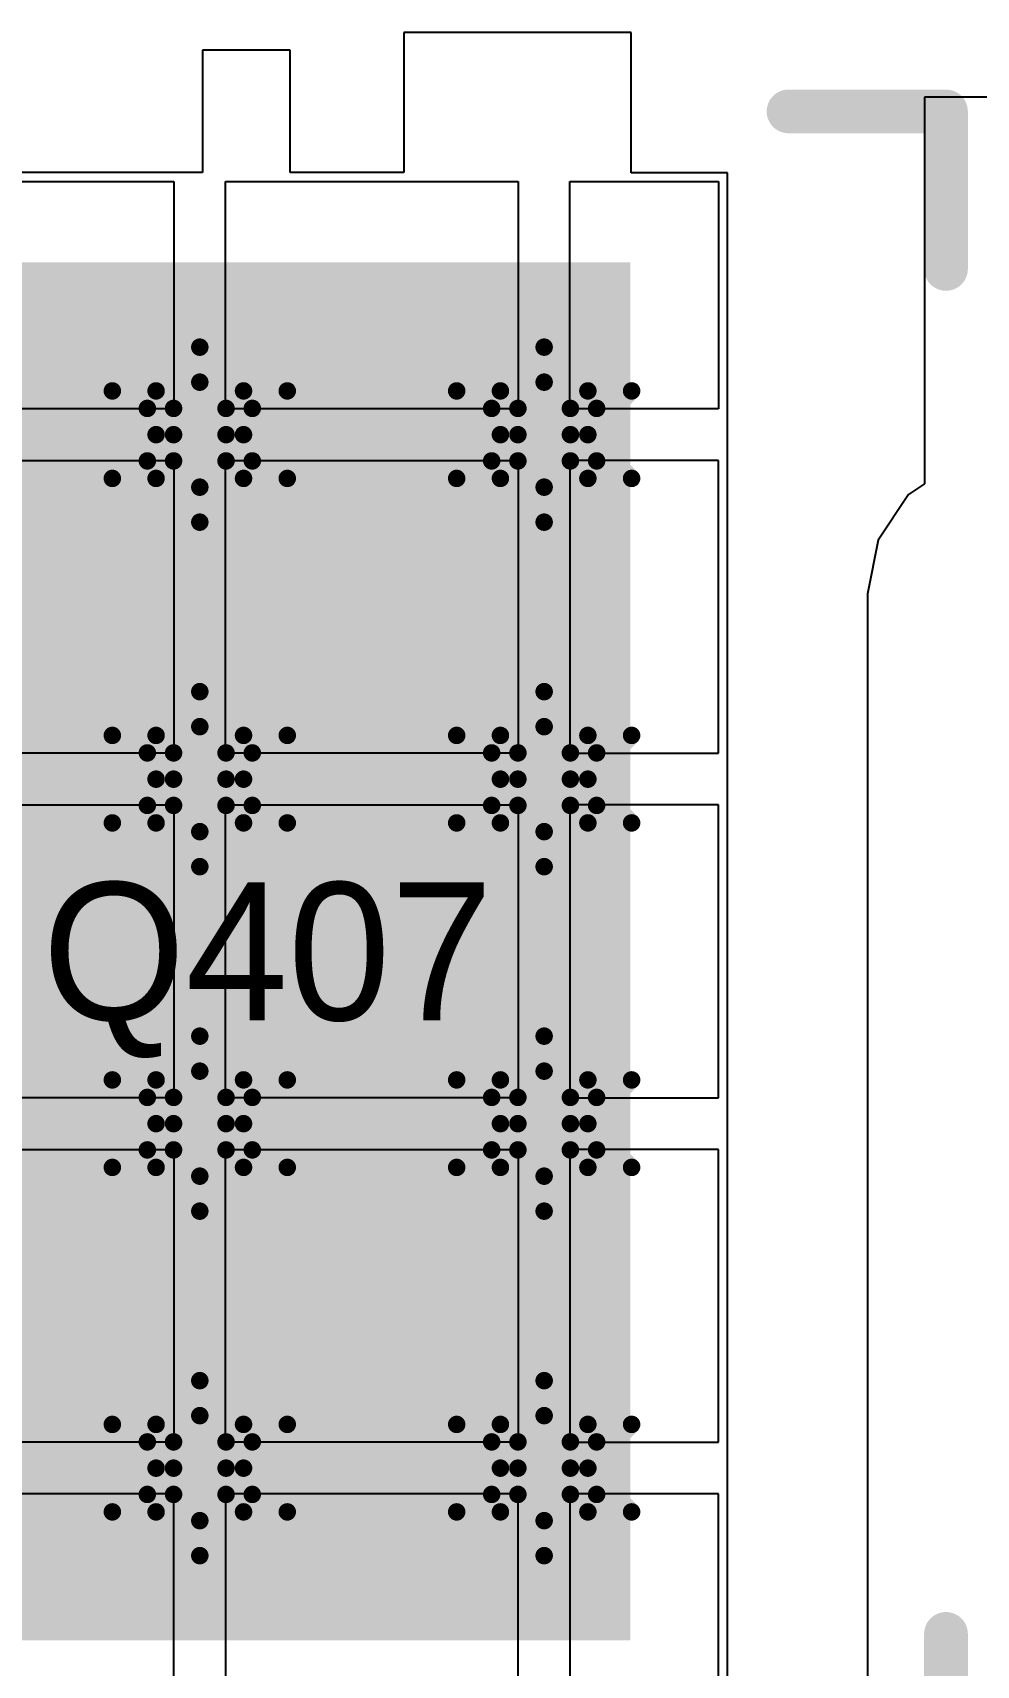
# Model space of a CAD drawing. Header units: millimetres. Extents: x 5 to 399, y 5 to 287.
# Drawn here: x 195.247 to 197.988, y 153.524 to 158.264 of the extents above; entities that cross this region are included whole.
import ezdxf

# ---------------------------------------------------------------- set-up
doc = ezdxf.new("R2010")
doc.units = ezdxf.units.MM
for name, color, linetype in [('DrillDrawing', 1, 'Continuous'), ('TopLayer', 1, 'Continuous'), ('TopOverlay', 2, 'Continuous'), ('TopPaste', 8, 'Continuous'), ('TopSolder', 216, 'Continuous')]:
    doc.layers.add(name, color=color, linetype=linetype)

# ---------------------------------------------------------------- blocks, each defined once
blk = doc.blocks.new('PQFN_8_MULTI_205')
at = {"layer": 'TopLayer'}
for p, q in [((2.2606, -0.508), (2.2606, 0.7874)), ((2.6162, -0.508), (2.2606, -0.508)), ((2.6162, -0.762), (2.6162, -0.508)), ((2.2606, -1.0922), (2.2606, -0.762)), ((2.2606, -0.762), (2.6162, -0.762)), ((2.667, -1.0922), (2.2606, -1.0922)), ((2.667, -1.7526), (2.667, -1.0922)), ((2.2605, -2.032), (2.2605, -1.7526)), ((2.2605, -1.7526), (2.667, -1.7526)), ((-2.2605, -2.032), (2.2605, -2.032))]:
    blk.add_line(p, q, dxfattribs=at)
blk.add_solid([(-2, -1.75), (2, -1.75), (-2, 1.75), (2, 1.75)], dxfattribs=at)
at = {"layer": 'TopOverlay', "const_width": 0.127}
for points in [[(2.4384, -2.2098), (2.4384, -2.667)], [(-2.4384, -2.667), (-1.9812, -2.667)], [(1.9812, -2.667), (2.4384, -2.667)]]:
    blk.add_lwpolyline(points, dxfattribs=at)
at = {"layer": 'TopOverlay', "const_width": 0.0635}
for points in [[(2.4066, -2.2098, 1), (2.4701, -2.2098, 1)], [(-2.013, -2.667, 1), (-1.9494, -2.667, 1)], [(1.9494, -2.667, 1), (2.013, -2.667, 1)], [(2.4066, -2.667, 1), (2.4701, -2.667, 1)], [(2.4066, -2.667, 1), (2.4701, -2.667, 1)]]:
    blk.add_lwpolyline(points, format="xyb", close=True, dxfattribs=at)
at = {"layer": 'TopPaste'}
for p, q in [((-1.575, -0.425), (-1.575, 0.425)), ((-1.425, -0.425), (-1.425, 0.425)), ((-0.575, 0.425), (-0.575, -0.425)), ((-0.425, -0.425), (-0.425, 0.425)), ((0.425, 0.425), (0.425, -0.425)), ((0.575, -0.425), (0.575, 0.425)), ((1.425, 0.425), (1.425, -0.425)), ((1.575, -0.425), (1.575, 0.425)), ((2.2352, 0.425), (2.2352, -0.425)), ((-2.2352, -0.425), (-1.575, -0.425)), ((-0.575, -0.425), (-1.425, -0.425)), ((0.425, -0.425), (-0.425, -0.425)), ((1.425, -0.425), (0.575, -0.425)), ((2.2352, -0.425), (1.575, -0.425)), ((-1.575, -0.575), (-2.2352, -0.575)), ((-1.575, -1.425), (-1.575, -0.575)), ((-1.425, -0.575), (-0.575, -0.575)), ((-1.425, -1.425), (-1.425, -0.575)), ((-0.575, -0.575), (-0.575, -1.425)), ((-0.425, -0.575), (0.425, -0.575)), ((-0.425, -1.425), (-0.425, -0.575)), ((0.425, -0.575), (0.425, -1.425)), ((0.575, -0.575), (1.425, -0.575)), ((0.575, -1.425), (0.575, -0.575)), ((1.425, -0.575), (1.425, -1.425)), ((1.575, -1.425), (1.575, -0.575)), ((1.575, -0.575), (2.2352, -0.575)), ((2.2352, -0.575), (2.2352, -1.425)), ((-2.2352, -1.425), (-1.575, -1.425)), ((-0.575, -1.425), (-1.425, -1.425)), ((0.425, -1.425), (-0.425, -1.425)), ((1.425, -1.425), (0.575, -1.425)), ((2.2352, -1.425), (1.575, -1.425)), ((-1.575, -1.575), (-2.2352, -1.575)), ((-1.575, -2.0066), (-1.575, -1.575)), ((-0.575, -1.575), (-1.425, -1.575)), ((-1.425, -1.575), (-1.425, -2.0066)), ((-0.575, -2.0066), (-0.575, -1.575)), ((0.425, -1.575), (-0.425, -1.575)), ((-0.425, -1.575), (-0.425, -2.0066)), ((0.425, -2.0066), (0.425, -1.575)), ((1.425, -1.575), (0.575, -1.575)), ((0.575, -1.575), (0.575, -2.0066)), ((1.425, -2.0066), (1.425, -1.575)), ((1.575, -2.0066), (1.575, -1.575)), ((1.575, -1.575), (2.2352, -1.575)), ((2.2352, -1.575), (2.2352, -2.0066)), ((-2.2352, -2.0066), (-1.575, -2.0066)), ((-1.425, -2.0066), (-0.575, -2.0066)), ((-0.425, -2.0066), (0.425, -2.0066)), ((0.575, -2.0066), (1.425, -2.0066)), ((2.2352, -2.0066), (1.575, -2.0066))]:
    blk.add_line(p, q, dxfattribs=at)
at = {"layer": 'TopSolder'}
blk.add_solid([(-2, -1.75), (2, -1.75), (-2, 1.75), (2, 1.75)], dxfattribs=at)

msp = doc.modelspace()

# ---------------------------------------------------------------- linework, layer by layer
at = {"layer": 'DrillDrawing', "const_width": 0.0508}
for points in [[(195.6056, 157.2238), (195.7326, 157.3508)], [(195.7326, 157.3508), (195.8596, 157.2238)], [(196.6056, 157.2238), (196.7326, 157.3508)], [(196.7326, 157.3508), (196.8596, 157.2238)], [(195.6564, 157.173), (195.7326, 157.2492)], [(195.7326, 157.2492), (195.8088, 157.173)], [(196.6564, 157.173), (196.7326, 157.2492)], [(196.7326, 157.2492), (196.8088, 157.173)], [(195.4786, 157.2238), (195.6056, 157.0968)], [(195.4786, 157.2238), (195.6056, 157.2238)], [(195.8596, 157.2238), (195.9866, 157.2238)], [(195.8596, 157.0968), (195.9866, 157.2238)], [(196.4786, 157.2238), (196.6056, 157.0968)], [(196.4786, 157.2238), (196.6056, 157.2238)], [(196.8596, 157.2238), (196.9866, 157.2238)], [(196.8596, 157.0968), (196.9866, 157.2238)], [(195.5802, 157.173), (195.6564, 157.0968)], [(195.5802, 157.173), (195.6564, 157.173)], [(195.8088, 157.173), (195.885, 157.173)], [(195.8088, 157.0968), (195.885, 157.173)], [(196.5802, 157.173), (196.6564, 157.0968)], [(196.5802, 157.173), (196.6564, 157.173)], [(196.8088, 157.173), (196.885, 157.173)], [(196.8088, 157.0968), (196.885, 157.173)], [(195.4786, 156.9698), (195.6056, 157.0968)], [(195.5802, 157.0206), (195.6564, 157.0968)], [(195.8088, 157.0968), (195.885, 157.0206)], [(195.8596, 157.0968), (195.9866, 156.9698)], [(196.4786, 156.9698), (196.6056, 157.0968)], [(196.5802, 157.0206), (196.6564, 157.0968)], [(196.8088, 157.0968), (196.885, 157.0206)], [(196.8596, 157.0968), (196.9866, 156.9698)], [(195.5802, 157.0206), (195.6564, 157.0206)], [(195.6564, 157.0206), (195.7326, 156.9444)], [(195.7326, 156.9444), (195.8088, 157.0206)], [(195.8088, 157.0206), (195.885, 157.0206)], [(196.5802, 157.0206), (196.6564, 157.0206)], [(196.6564, 157.0206), (196.7326, 156.9444)], [(196.7326, 156.9444), (196.8088, 157.0206)], [(196.8088, 157.0206), (196.885, 157.0206)], [(195.4786, 156.9698), (195.6056, 156.9698)], [(195.6056, 156.9698), (195.7326, 156.8428)], [(195.7326, 156.8428), (195.8596, 156.9698)], [(195.8596, 156.9698), (195.9866, 156.9698)], [(196.4786, 156.9698), (196.6056, 156.9698)], [(196.6056, 156.9698), (196.7326, 156.8428)], [(196.7326, 156.8428), (196.8596, 156.9698)], [(196.8596, 156.9698), (196.9866, 156.9698)], [(195.6056, 156.2238), (195.7326, 156.3508)], [(195.7326, 156.3508), (195.8596, 156.2238)], [(196.6056, 156.2238), (196.7326, 156.3508)], [(196.7326, 156.3508), (196.8596, 156.2238)], [(195.6564, 156.173), (195.7326, 156.2492)], [(195.7326, 156.2492), (195.8088, 156.173)], [(196.6564, 156.173), (196.7326, 156.2492)], [(196.7326, 156.2492), (196.8088, 156.173)], [(195.4786, 156.2238), (195.6056, 156.0968)], [(195.4786, 156.2238), (195.6056, 156.2238)], [(195.8596, 156.2238), (195.9866, 156.2238)], [(195.8596, 156.0968), (195.9866, 156.2238)], [(196.4786, 156.2238), (196.6056, 156.0968)], [(196.4786, 156.2238), (196.6056, 156.2238)], [(196.8596, 156.2238), (196.9866, 156.2238)], [(196.8596, 156.0968), (196.9866, 156.2238)], [(195.5802, 156.173), (195.6564, 156.0968)], [(195.5802, 156.173), (195.6564, 156.173)], [(195.8088, 156.173), (195.885, 156.173)], [(195.8088, 156.0968), (195.885, 156.173)], [(196.5802, 156.173), (196.6564, 156.0968)], [(196.5802, 156.173), (196.6564, 156.173)], [(196.8088, 156.173), (196.885, 156.173)], [(196.8088, 156.0968), (196.885, 156.173)], [(195.4786, 155.9698), (195.6056, 156.0968)], [(195.5802, 156.0206), (195.6564, 156.0968)], [(195.8088, 156.0968), (195.885, 156.0206)], [(195.8596, 156.0968), (195.9866, 155.9698)], [(196.4786, 155.9698), (196.6056, 156.0968)], [(196.5802, 156.0206), (196.6564, 156.0968)], [(196.8088, 156.0968), (196.885, 156.0206)], [(196.8596, 156.0968), (196.9866, 155.9698)], [(195.5802, 156.0206), (195.6564, 156.0206)], [(195.6564, 156.0206), (195.7326, 155.9444)], [(195.7326, 155.9444), (195.8088, 156.0206)], [(195.8088, 156.0206), (195.885, 156.0206)], [(196.5802, 156.0206), (196.6564, 156.0206)], [(196.6564, 156.0206), (196.7326, 155.9444)], [(196.7326, 155.9444), (196.8088, 156.0206)], [(196.8088, 156.0206), (196.885, 156.0206)], [(195.4786, 155.9698), (195.6056, 155.9698)], [(195.6056, 155.9698), (195.7326, 155.8428)], [(195.7326, 155.8428), (195.8596, 155.9698)], [(195.8596, 155.9698), (195.9866, 155.9698)], [(196.4786, 155.9698), (196.6056, 155.9698)], [(196.6056, 155.9698), (196.7326, 155.8428)], [(196.7326, 155.8428), (196.8596, 155.9698)], [(196.8596, 155.9698), (196.9866, 155.9698)], [(195.6056, 155.2238), (195.7326, 155.3508)], [(195.7326, 155.3508), (195.8596, 155.2238)], [(196.6056, 155.2238), (196.7326, 155.3508)], [(196.7326, 155.3508), (196.8596, 155.2238)], [(195.6564, 155.173), (195.7326, 155.2492)], [(195.7326, 155.2492), (195.8088, 155.173)], [(196.6564, 155.173), (196.7326, 155.2492)], [(196.7326, 155.2492), (196.8088, 155.173)], [(195.4786, 155.2238), (195.6056, 155.0968)], [(195.4786, 155.2238), (195.6056, 155.2238)], [(195.8596, 155.2238), (195.9866, 155.2238)], [(195.8596, 155.0968), (195.9866, 155.2238)], [(196.4786, 155.2238), (196.6056, 155.0968)], [(196.4786, 155.2238), (196.6056, 155.2238)], [(196.8596, 155.2238), (196.9866, 155.2238)], [(196.8596, 155.0968), (196.9866, 155.2238)], [(195.5802, 155.173), (195.6564, 155.0968)], [(195.5802, 155.173), (195.6564, 155.173)], [(195.8088, 155.173), (195.885, 155.173)], [(195.8088, 155.0968), (195.885, 155.173)], [(196.5802, 155.173), (196.6564, 155.0968)], [(196.5802, 155.173), (196.6564, 155.173)], [(196.8088, 155.173), (196.885, 155.173)], [(196.8088, 155.0968), (196.885, 155.173)], [(195.4786, 154.9698), (195.6056, 155.0968)], [(195.5802, 155.0206), (195.6564, 155.0968)], [(195.8088, 155.0968), (195.885, 155.0206)], [(195.8596, 155.0968), (195.9866, 154.9698)], [(196.4786, 154.9698), (196.6056, 155.0968)], [(196.5802, 155.0206), (196.6564, 155.0968)], [(196.8088, 155.0968), (196.885, 155.0206)], [(196.8596, 155.0968), (196.9866, 154.9698)], [(195.5802, 155.0206), (195.6564, 155.0206)], [(195.6564, 155.0206), (195.7326, 154.9444)], [(195.7326, 154.9444), (195.8088, 155.0206)], [(195.8088, 155.0206), (195.885, 155.0206)], [(196.5802, 155.0206), (196.6564, 155.0206)], [(196.6564, 155.0206), (196.7326, 154.9444)], [(196.7326, 154.9444), (196.8088, 155.0206)], [(196.8088, 155.0206), (196.885, 155.0206)], [(195.4786, 154.9698), (195.6056, 154.9698)], [(195.6056, 154.9698), (195.7326, 154.8428)], [(195.7326, 154.8428), (195.8596, 154.9698)], [(195.8596, 154.9698), (195.9866, 154.9698)], [(196.4786, 154.9698), (196.6056, 154.9698)], [(196.6056, 154.9698), (196.7326, 154.8428)], [(196.7326, 154.8428), (196.8596, 154.9698)], [(196.8596, 154.9698), (196.9866, 154.9698)], [(195.6056, 154.2238), (195.7326, 154.3508)], [(195.7326, 154.3508), (195.8596, 154.2238)], [(196.6056, 154.2238), (196.7326, 154.3508)], [(196.7326, 154.3508), (196.8596, 154.2238)], [(195.6564, 154.173), (195.7326, 154.2492)], [(195.7326, 154.2492), (195.8088, 154.173)], [(196.6564, 154.173), (196.7326, 154.2492)], [(196.7326, 154.2492), (196.8088, 154.173)], [(195.4786, 154.2238), (195.6056, 154.0968)], [(195.4786, 154.2238), (195.6056, 154.2238)], [(195.8596, 154.2238), (195.9866, 154.2238)], [(195.8596, 154.0968), (195.9866, 154.2238)], [(196.4786, 154.2238), (196.6056, 154.0968)], [(196.4786, 154.2238), (196.6056, 154.2238)], [(196.8596, 154.2238), (196.9866, 154.2238)], [(196.8596, 154.0968), (196.9866, 154.2238)], [(195.5802, 154.173), (195.6564, 154.0968)], [(195.5802, 154.173), (195.6564, 154.173)], [(195.8088, 154.173), (195.885, 154.173)], [(195.8088, 154.0968), (195.885, 154.173)], [(196.5802, 154.173), (196.6564, 154.0968)], [(196.5802, 154.173), (196.6564, 154.173)], [(196.8088, 154.173), (196.885, 154.173)], [(196.8088, 154.0968), (196.885, 154.173)], [(195.4786, 153.9698), (195.6056, 154.0968)], [(195.5802, 154.0206), (195.6564, 154.0968)], [(195.8088, 154.0968), (195.885, 154.0206)], [(195.8596, 154.0968), (195.9866, 153.9698)], [(196.4786, 153.9698), (196.6056, 154.0968)], [(196.5802, 154.0206), (196.6564, 154.0968)], [(196.8088, 154.0968), (196.885, 154.0206)], [(196.8596, 154.0968), (196.9866, 153.9698)], [(195.5802, 154.0206), (195.6564, 154.0206)], [(195.6564, 154.0206), (195.7326, 153.9444)], [(195.7326, 153.9444), (195.8088, 154.0206)], [(195.8088, 154.0206), (195.885, 154.0206)], [(196.5802, 154.0206), (196.6564, 154.0206)], [(196.6564, 154.0206), (196.7326, 153.9444)], [(196.7326, 153.9444), (196.8088, 154.0206)], [(196.8088, 154.0206), (196.885, 154.0206)], [(195.4786, 153.9698), (195.6056, 153.9698)], [(195.6056, 153.9698), (195.7326, 153.8428)], [(195.7326, 153.8428), (195.8596, 153.9698)], [(195.8596, 153.9698), (195.9866, 153.9698)], [(196.4786, 153.9698), (196.6056, 153.9698)], [(196.6056, 153.9698), (196.7326, 153.8428)], [(196.7326, 153.8428), (196.8596, 153.9698)], [(196.8596, 153.9698), (196.9866, 153.9698)]]:
    msp.add_lwpolyline(points, dxfattribs=at)
at = {"layer": 'DrillDrawing', "const_width": 0.0254}
for points in [[(195.7199, 157.3508, 1), (195.7453, 157.3508, 1)], [(195.7199, 157.3508, 1), (195.7453, 157.3508, 1)], [(196.7199, 157.3508, 1), (196.7453, 157.3508, 1)], [(196.7199, 157.3508, 1), (196.7453, 157.3508, 1)], [(195.7199, 157.2492, 1), (195.7453, 157.2492, 1)], [(195.7199, 157.2492, 1), (195.7453, 157.2492, 1)], [(196.7199, 157.2492, 1), (196.7453, 157.2492, 1)], [(196.7199, 157.2492, 1), (196.7453, 157.2492, 1)], [(195.4659, 157.2238, 1), (195.4913, 157.2238, 1)], [(195.4659, 157.2238, 1), (195.4913, 157.2238, 1)], [(195.5929, 157.2238, 1), (195.6183, 157.2238, 1)], [(195.5929, 157.2238, 1), (195.6183, 157.2238, 1)], [(195.8469, 157.2238, 1), (195.8723, 157.2238, 1)], [(195.8469, 157.2238, 1), (195.8723, 157.2238, 1)], [(195.9739, 157.2238, 1), (195.9993, 157.2238, 1)], [(195.9739, 157.2238, 1), (195.9993, 157.2238, 1)], [(196.4659, 157.2238, 1), (196.4913, 157.2238, 1)], [(196.4659, 157.2238, 1), (196.4913, 157.2238, 1)], [(196.5929, 157.2238, 1), (196.6183, 157.2238, 1)], [(196.5929, 157.2238, 1), (196.6183, 157.2238, 1)], [(196.8469, 157.2238, 1), (196.8723, 157.2238, 1)], [(196.8469, 157.2238, 1), (196.8723, 157.2238, 1)], [(196.9739, 157.2238, 1), (196.9993, 157.2238, 1)], [(196.9739, 157.2238, 1), (196.9993, 157.2238, 1)], [(195.5675, 157.173, 1), (195.5929, 157.173, 1)], [(195.5675, 157.173, 1), (195.5929, 157.173, 1)], [(195.6437, 157.173, 1), (195.6691, 157.173, 1)], [(195.6437, 157.173, 1), (195.6691, 157.173, 1)], [(195.7961, 157.173, 1), (195.8215, 157.173, 1)], [(195.7961, 157.173, 1), (195.8215, 157.173, 1)], [(195.8723, 157.173, 1), (195.8977, 157.173, 1)], [(195.8723, 157.173, 1), (195.8977, 157.173, 1)], [(196.5675, 157.173, 1), (196.5929, 157.173, 1)], [(196.5675, 157.173, 1), (196.5929, 157.173, 1)], [(196.6437, 157.173, 1), (196.6691, 157.173, 1)], [(196.6437, 157.173, 1), (196.6691, 157.173, 1)], [(196.7961, 157.173, 1), (196.8215, 157.173, 1)], [(196.7961, 157.173, 1), (196.8215, 157.173, 1)], [(196.8723, 157.173, 1), (196.8977, 157.173, 1)], [(196.8723, 157.173, 1), (196.8977, 157.173, 1)], [(195.5929, 157.0968, 1), (195.6183, 157.0968, 1)], [(195.5929, 157.0968, 1), (195.6183, 157.0968, 1)], [(195.6437, 157.0968, 1), (195.6691, 157.0968, 1)], [(195.6437, 157.0968, 1), (195.6691, 157.0968, 1)], [(195.7961, 157.0968, 1), (195.8215, 157.0968, 1)], [(195.7961, 157.0968, 1), (195.8215, 157.0968, 1)], [(195.8469, 157.0968, 1), (195.8723, 157.0968, 1)], [(195.8469, 157.0968, 1), (195.8723, 157.0968, 1)], [(196.5929, 157.0968, 1), (196.6183, 157.0968, 1)], [(196.5929, 157.0968, 1), (196.6183, 157.0968, 1)], [(196.6437, 157.0968, 1), (196.6691, 157.0968, 1)], [(196.6437, 157.0968, 1), (196.6691, 157.0968, 1)], [(196.7961, 157.0968, 1), (196.8215, 157.0968, 1)], [(196.7961, 157.0968, 1), (196.8215, 157.0968, 1)], [(196.8469, 157.0968, 1), (196.8723, 157.0968, 1)], [(196.8469, 157.0968, 1), (196.8723, 157.0968, 1)], [(195.5675, 157.0206, 1), (195.5929, 157.0206, 1)], [(195.5675, 157.0206, 1), (195.5929, 157.0206, 1)], [(195.6437, 157.0206, 1), (195.6691, 157.0206, 1)], [(195.6437, 157.0206, 1), (195.6691, 157.0206, 1)], [(195.7961, 157.0206, 1), (195.8215, 157.0206, 1)], [(195.7961, 157.0206, 1), (195.8215, 157.0206, 1)], [(195.8723, 157.0206, 1), (195.8977, 157.0206, 1)], [(195.8723, 157.0206, 1), (195.8977, 157.0206, 1)], [(196.5675, 157.0206, 1), (196.5929, 157.0206, 1)], [(196.5675, 157.0206, 1), (196.5929, 157.0206, 1)], [(196.6437, 157.0206, 1), (196.6691, 157.0206, 1)], [(196.6437, 157.0206, 1), (196.6691, 157.0206, 1)], [(196.7961, 157.0206, 1), (196.8215, 157.0206, 1)], [(196.7961, 157.0206, 1), (196.8215, 157.0206, 1)], [(196.8723, 157.0206, 1), (196.8977, 157.0206, 1)], [(196.8723, 157.0206, 1), (196.8977, 157.0206, 1)], [(195.4659, 156.9698, 1), (195.4913, 156.9698, 1)], [(195.4659, 156.9698, 1), (195.4913, 156.9698, 1)], [(195.5929, 156.9698, 1), (195.6183, 156.9698, 1)], [(195.5929, 156.9698, 1), (195.6183, 156.9698, 1)], [(195.7199, 156.9444, 1), (195.7453, 156.9444, 1)], [(195.7199, 156.9444, 1), (195.7453, 156.9444, 1)], [(195.8469, 156.9698, 1), (195.8723, 156.9698, 1)], [(195.8469, 156.9698, 1), (195.8723, 156.9698, 1)], [(195.9739, 156.9698, 1), (195.9993, 156.9698, 1)], [(195.9739, 156.9698, 1), (195.9993, 156.9698, 1)], [(196.4659, 156.9698, 1), (196.4913, 156.9698, 1)], [(196.4659, 156.9698, 1), (196.4913, 156.9698, 1)], [(196.5929, 156.9698, 1), (196.6183, 156.9698, 1)], [(196.5929, 156.9698, 1), (196.6183, 156.9698, 1)], [(196.7199, 156.9444, 1), (196.7453, 156.9444, 1)], [(196.7199, 156.9444, 1), (196.7453, 156.9444, 1)], [(196.8469, 156.9698, 1), (196.8723, 156.9698, 1)], [(196.8469, 156.9698, 1), (196.8723, 156.9698, 1)], [(196.9739, 156.9698, 1), (196.9993, 156.9698, 1)], [(196.9739, 156.9698, 1), (196.9993, 156.9698, 1)], [(195.7199, 156.8428, 1), (195.7453, 156.8428, 1)], [(195.7199, 156.8428, 1), (195.7453, 156.8428, 1)], [(196.7199, 156.8428, 1), (196.7453, 156.8428, 1)], [(196.7199, 156.8428, 1), (196.7453, 156.8428, 1)], [(195.7199, 156.3508, 1), (195.7453, 156.3508, 1)], [(195.7199, 156.3508, 1), (195.7453, 156.3508, 1)], [(196.7199, 156.3508, 1), (196.7453, 156.3508, 1)], [(196.7199, 156.3508, 1), (196.7453, 156.3508, 1)], [(195.7199, 156.2492, 1), (195.7453, 156.2492, 1)], [(195.7199, 156.2492, 1), (195.7453, 156.2492, 1)], [(196.7199, 156.2492, 1), (196.7453, 156.2492, 1)], [(196.7199, 156.2492, 1), (196.7453, 156.2492, 1)], [(195.4659, 156.2238, 1), (195.4913, 156.2238, 1)], [(195.4659, 156.2238, 1), (195.4913, 156.2238, 1)], [(195.5929, 156.2238, 1), (195.6183, 156.2238, 1)], [(195.5929, 156.2238, 1), (195.6183, 156.2238, 1)], [(195.8469, 156.2238, 1), (195.8723, 156.2238, 1)], [(195.8469, 156.2238, 1), (195.8723, 156.2238, 1)], [(195.9739, 156.2238, 1), (195.9993, 156.2238, 1)], [(195.9739, 156.2238, 1), (195.9993, 156.2238, 1)], [(196.4659, 156.2238, 1), (196.4913, 156.2238, 1)], [(196.4659, 156.2238, 1), (196.4913, 156.2238, 1)], [(196.5929, 156.2238, 1), (196.6183, 156.2238, 1)], [(196.5929, 156.2238, 1), (196.6183, 156.2238, 1)], [(196.8469, 156.2238, 1), (196.8723, 156.2238, 1)], [(196.8469, 156.2238, 1), (196.8723, 156.2238, 1)], [(196.9739, 156.2238, 1), (196.9993, 156.2238, 1)], [(196.9739, 156.2238, 1), (196.9993, 156.2238, 1)], [(195.5675, 156.173, 1), (195.5929, 156.173, 1)], [(195.5675, 156.173, 1), (195.5929, 156.173, 1)], [(195.6437, 156.173, 1), (195.6691, 156.173, 1)], [(195.6437, 156.173, 1), (195.6691, 156.173, 1)], [(195.7961, 156.173, 1), (195.8215, 156.173, 1)], [(195.7961, 156.173, 1), (195.8215, 156.173, 1)], [(195.8723, 156.173, 1), (195.8977, 156.173, 1)], [(195.8723, 156.173, 1), (195.8977, 156.173, 1)], [(196.5675, 156.173, 1), (196.5929, 156.173, 1)], [(196.5675, 156.173, 1), (196.5929, 156.173, 1)], [(196.6437, 156.173, 1), (196.6691, 156.173, 1)], [(196.6437, 156.173, 1), (196.6691, 156.173, 1)], [(196.7961, 156.173, 1), (196.8215, 156.173, 1)], [(196.7961, 156.173, 1), (196.8215, 156.173, 1)], [(196.8723, 156.173, 1), (196.8977, 156.173, 1)], [(196.8723, 156.173, 1), (196.8977, 156.173, 1)], [(195.5929, 156.0968, 1), (195.6183, 156.0968, 1)], [(195.5929, 156.0968, 1), (195.6183, 156.0968, 1)], [(195.6437, 156.0968, 1), (195.6691, 156.0968, 1)], [(195.6437, 156.0968, 1), (195.6691, 156.0968, 1)], [(195.7961, 156.0968, 1), (195.8215, 156.0968, 1)], [(195.7961, 156.0968, 1), (195.8215, 156.0968, 1)], [(195.8469, 156.0968, 1), (195.8723, 156.0968, 1)], [(195.8469, 156.0968, 1), (195.8723, 156.0968, 1)], [(196.5929, 156.0968, 1), (196.6183, 156.0968, 1)], [(196.5929, 156.0968, 1), (196.6183, 156.0968, 1)], [(196.6437, 156.0968, 1), (196.6691, 156.0968, 1)], [(196.6437, 156.0968, 1), (196.6691, 156.0968, 1)], [(196.7961, 156.0968, 1), (196.8215, 156.0968, 1)], [(196.7961, 156.0968, 1), (196.8215, 156.0968, 1)], [(196.8469, 156.0968, 1), (196.8723, 156.0968, 1)], [(196.8469, 156.0968, 1), (196.8723, 156.0968, 1)], [(195.5675, 156.0206, 1), (195.5929, 156.0206, 1)], [(195.5675, 156.0206, 1), (195.5929, 156.0206, 1)], [(195.6437, 156.0206, 1), (195.6691, 156.0206, 1)], [(195.6437, 156.0206, 1), (195.6691, 156.0206, 1)], [(195.7961, 156.0206, 1), (195.8215, 156.0206, 1)], [(195.7961, 156.0206, 1), (195.8215, 156.0206, 1)], [(195.8723, 156.0206, 1), (195.8977, 156.0206, 1)], [(195.8723, 156.0206, 1), (195.8977, 156.0206, 1)], [(196.5675, 156.0206, 1), (196.5929, 156.0206, 1)], [(196.5675, 156.0206, 1), (196.5929, 156.0206, 1)], [(196.6437, 156.0206, 1), (196.6691, 156.0206, 1)], [(196.6437, 156.0206, 1), (196.6691, 156.0206, 1)], [(196.7961, 156.0206, 1), (196.8215, 156.0206, 1)], [(196.7961, 156.0206, 1), (196.8215, 156.0206, 1)], [(196.8723, 156.0206, 1), (196.8977, 156.0206, 1)], [(196.8723, 156.0206, 1), (196.8977, 156.0206, 1)], [(195.4659, 155.9698, 1), (195.4913, 155.9698, 1)], [(195.4659, 155.9698, 1), (195.4913, 155.9698, 1)], [(195.5929, 155.9698, 1), (195.6183, 155.9698, 1)], [(195.5929, 155.9698, 1), (195.6183, 155.9698, 1)], [(195.8469, 155.9698, 1), (195.8723, 155.9698, 1)], [(195.8469, 155.9698, 1), (195.8723, 155.9698, 1)], [(195.9739, 155.9698, 1), (195.9993, 155.9698, 1)], [(195.9739, 155.9698, 1), (195.9993, 155.9698, 1)], [(196.4659, 155.9698, 1), (196.4913, 155.9698, 1)], [(196.4659, 155.9698, 1), (196.4913, 155.9698, 1)], [(196.5929, 155.9698, 1), (196.6183, 155.9698, 1)], [(196.5929, 155.9698, 1), (196.6183, 155.9698, 1)], [(196.8469, 155.9698, 1), (196.8723, 155.9698, 1)], [(196.8469, 155.9698, 1), (196.8723, 155.9698, 1)], [(196.9739, 155.9698, 1), (196.9993, 155.9698, 1)], [(196.9739, 155.9698, 1), (196.9993, 155.9698, 1)], [(195.7199, 155.9444, 1), (195.7453, 155.9444, 1)], [(195.7199, 155.9444, 1), (195.7453, 155.9444, 1)], [(196.7199, 155.9444, 1), (196.7453, 155.9444, 1)], [(196.7199, 155.9444, 1), (196.7453, 155.9444, 1)], [(195.7199, 155.8428, 1), (195.7453, 155.8428, 1)], [(195.7199, 155.8428, 1), (195.7453, 155.8428, 1)], [(196.7199, 155.8428, 1), (196.7453, 155.8428, 1)], [(196.7199, 155.8428, 1), (196.7453, 155.8428, 1)], [(195.7199, 155.3508, 1), (195.7453, 155.3508, 1)], [(195.7199, 155.3508, 1), (195.7453, 155.3508, 1)], [(196.7199, 155.3508, 1), (196.7453, 155.3508, 1)], [(196.7199, 155.3508, 1), (196.7453, 155.3508, 1)], [(195.7199, 155.2492, 1), (195.7453, 155.2492, 1)], [(195.7199, 155.2492, 1), (195.7453, 155.2492, 1)], [(196.7199, 155.2492, 1), (196.7453, 155.2492, 1)], [(196.7199, 155.2492, 1), (196.7453, 155.2492, 1)], [(195.4659, 155.2238, 1), (195.4913, 155.2238, 1)], [(195.4659, 155.2238, 1), (195.4913, 155.2238, 1)], [(195.5929, 155.2238, 1), (195.6183, 155.2238, 1)], [(195.5929, 155.2238, 1), (195.6183, 155.2238, 1)], [(195.8469, 155.2238, 1), (195.8723, 155.2238, 1)], [(195.8469, 155.2238, 1), (195.8723, 155.2238, 1)], [(195.9739, 155.2238, 1), (195.9993, 155.2238, 1)], [(195.9739, 155.2238, 1), (195.9993, 155.2238, 1)], [(196.4659, 155.2238, 1), (196.4913, 155.2238, 1)], [(196.4659, 155.2238, 1), (196.4913, 155.2238, 1)], [(196.5929, 155.2238, 1), (196.6183, 155.2238, 1)], [(196.5929, 155.2238, 1), (196.6183, 155.2238, 1)], [(196.8469, 155.2238, 1), (196.8723, 155.2238, 1)], [(196.8469, 155.2238, 1), (196.8723, 155.2238, 1)], [(196.9739, 155.2238, 1), (196.9993, 155.2238, 1)], [(196.9739, 155.2238, 1), (196.9993, 155.2238, 1)], [(195.5675, 155.173, 1), (195.5929, 155.173, 1)], [(195.5675, 155.173, 1), (195.5929, 155.173, 1)], [(195.6437, 155.173, 1), (195.6691, 155.173, 1)], [(195.6437, 155.173, 1), (195.6691, 155.173, 1)], [(195.7961, 155.173, 1), (195.8215, 155.173, 1)], [(195.7961, 155.173, 1), (195.8215, 155.173, 1)], [(195.8723, 155.173, 1), (195.8977, 155.173, 1)], [(195.8723, 155.173, 1), (195.8977, 155.173, 1)], [(196.5675, 155.173, 1), (196.5929, 155.173, 1)], [(196.5675, 155.173, 1), (196.5929, 155.173, 1)], [(196.6437, 155.173, 1), (196.6691, 155.173, 1)], [(196.6437, 155.173, 1), (196.6691, 155.173, 1)], [(196.7961, 155.173, 1), (196.8215, 155.173, 1)], [(196.7961, 155.173, 1), (196.8215, 155.173, 1)], [(196.8723, 155.173, 1), (196.8977, 155.173, 1)], [(196.8723, 155.173, 1), (196.8977, 155.173, 1)], [(195.5929, 155.0968, 1), (195.6183, 155.0968, 1)], [(195.5929, 155.0968, 1), (195.6183, 155.0968, 1)], [(195.6437, 155.0968, 1), (195.6691, 155.0968, 1)], [(195.6437, 155.0968, 1), (195.6691, 155.0968, 1)], [(195.7961, 155.0968, 1), (195.8215, 155.0968, 1)], [(195.7961, 155.0968, 1), (195.8215, 155.0968, 1)], [(195.8469, 155.0968, 1), (195.8723, 155.0968, 1)], [(195.8469, 155.0968, 1), (195.8723, 155.0968, 1)], [(196.5929, 155.0968, 1), (196.6183, 155.0968, 1)], [(196.5929, 155.0968, 1), (196.6183, 155.0968, 1)], [(196.6437, 155.0968, 1), (196.6691, 155.0968, 1)], [(196.6437, 155.0968, 1), (196.6691, 155.0968, 1)], [(196.7961, 155.0968, 1), (196.8215, 155.0968, 1)], [(196.7961, 155.0968, 1), (196.8215, 155.0968, 1)], [(196.8469, 155.0968, 1), (196.8723, 155.0968, 1)], [(196.8469, 155.0968, 1), (196.8723, 155.0968, 1)], [(195.5675, 155.0206, 1), (195.5929, 155.0206, 1)], [(195.5675, 155.0206, 1), (195.5929, 155.0206, 1)], [(195.6437, 155.0206, 1), (195.6691, 155.0206, 1)], [(195.6437, 155.0206, 1), (195.6691, 155.0206, 1)], [(195.7961, 155.0206, 1), (195.8215, 155.0206, 1)], [(195.7961, 155.0206, 1), (195.8215, 155.0206, 1)], [(195.8723, 155.0206, 1), (195.8977, 155.0206, 1)], [(195.8723, 155.0206, 1), (195.8977, 155.0206, 1)], [(196.5675, 155.0206, 1), (196.5929, 155.0206, 1)], [(196.5675, 155.0206, 1), (196.5929, 155.0206, 1)], [(196.6437, 155.0206, 1), (196.6691, 155.0206, 1)], [(196.6437, 155.0206, 1), (196.6691, 155.0206, 1)], [(196.7961, 155.0206, 1), (196.8215, 155.0206, 1)], [(196.7961, 155.0206, 1), (196.8215, 155.0206, 1)], [(196.8723, 155.0206, 1), (196.8977, 155.0206, 1)], [(196.8723, 155.0206, 1), (196.8977, 155.0206, 1)], [(195.4659, 154.9698, 1), (195.4913, 154.9698, 1)], [(195.4659, 154.9698, 1), (195.4913, 154.9698, 1)], [(195.5929, 154.9698, 1), (195.6183, 154.9698, 1)], [(195.5929, 154.9698, 1), (195.6183, 154.9698, 1)], [(195.8469, 154.9698, 1), (195.8723, 154.9698, 1)], [(195.8469, 154.9698, 1), (195.8723, 154.9698, 1)], [(195.9739, 154.9698, 1), (195.9993, 154.9698, 1)], [(195.9739, 154.9698, 1), (195.9993, 154.9698, 1)], [(196.4659, 154.9698, 1), (196.4913, 154.9698, 1)], [(196.4659, 154.9698, 1), (196.4913, 154.9698, 1)], [(196.5929, 154.9698, 1), (196.6183, 154.9698, 1)], [(196.5929, 154.9698, 1), (196.6183, 154.9698, 1)], [(196.8469, 154.9698, 1), (196.8723, 154.9698, 1)], [(196.8469, 154.9698, 1), (196.8723, 154.9698, 1)], [(196.9739, 154.9698, 1), (196.9993, 154.9698, 1)], [(196.9739, 154.9698, 1), (196.9993, 154.9698, 1)], [(195.7199, 154.9444, 1), (195.7453, 154.9444, 1)], [(195.7199, 154.9444, 1), (195.7453, 154.9444, 1)], [(196.7199, 154.9444, 1), (196.7453, 154.9444, 1)], [(196.7199, 154.9444, 1), (196.7453, 154.9444, 1)], [(195.7199, 154.8428, 1), (195.7453, 154.8428, 1)], [(195.7199, 154.8428, 1), (195.7453, 154.8428, 1)], [(196.7199, 154.8428, 1), (196.7453, 154.8428, 1)], [(196.7199, 154.8428, 1), (196.7453, 154.8428, 1)], [(195.7199, 154.3508, 1), (195.7453, 154.3508, 1)], [(195.7199, 154.3508, 1), (195.7453, 154.3508, 1)], [(196.7199, 154.3508, 1), (196.7453, 154.3508, 1)], [(196.7199, 154.3508, 1), (196.7453, 154.3508, 1)], [(195.7199, 154.2492, 1), (195.7453, 154.2492, 1)], [(195.7199, 154.2492, 1), (195.7453, 154.2492, 1)], [(196.7199, 154.2492, 1), (196.7453, 154.2492, 1)], [(196.7199, 154.2492, 1), (196.7453, 154.2492, 1)], [(195.4659, 154.2238, 1), (195.4913, 154.2238, 1)], [(195.4659, 154.2238, 1), (195.4913, 154.2238, 1)], [(195.5929, 154.2238, 1), (195.6183, 154.2238, 1)], [(195.5929, 154.2238, 1), (195.6183, 154.2238, 1)], [(195.8469, 154.2238, 1), (195.8723, 154.2238, 1)], [(195.8469, 154.2238, 1), (195.8723, 154.2238, 1)], [(195.9739, 154.2238, 1), (195.9993, 154.2238, 1)], [(195.9739, 154.2238, 1), (195.9993, 154.2238, 1)], [(196.4659, 154.2238, 1), (196.4913, 154.2238, 1)], [(196.4659, 154.2238, 1), (196.4913, 154.2238, 1)], [(196.5929, 154.2238, 1), (196.6183, 154.2238, 1)], [(196.5929, 154.2238, 1), (196.6183, 154.2238, 1)], [(196.8469, 154.2238, 1), (196.8723, 154.2238, 1)], [(196.8469, 154.2238, 1), (196.8723, 154.2238, 1)], [(196.9739, 154.2238, 1), (196.9993, 154.2238, 1)], [(196.9739, 154.2238, 1), (196.9993, 154.2238, 1)], [(195.5675, 154.173, 1), (195.5929, 154.173, 1)], [(195.5675, 154.173, 1), (195.5929, 154.173, 1)], [(195.6437, 154.173, 1), (195.6691, 154.173, 1)], [(195.6437, 154.173, 1), (195.6691, 154.173, 1)], [(195.7961, 154.173, 1), (195.8215, 154.173, 1)], [(195.7961, 154.173, 1), (195.8215, 154.173, 1)], [(195.8723, 154.173, 1), (195.8977, 154.173, 1)], [(195.8723, 154.173, 1), (195.8977, 154.173, 1)], [(196.5675, 154.173, 1), (196.5929, 154.173, 1)], [(196.5675, 154.173, 1), (196.5929, 154.173, 1)], [(196.6437, 154.173, 1), (196.6691, 154.173, 1)], [(196.6437, 154.173, 1), (196.6691, 154.173, 1)], [(196.7961, 154.173, 1), (196.8215, 154.173, 1)], [(196.7961, 154.173, 1), (196.8215, 154.173, 1)], [(196.8723, 154.173, 1), (196.8977, 154.173, 1)], [(196.8723, 154.173, 1), (196.8977, 154.173, 1)], [(195.5929, 154.0968, 1), (195.6183, 154.0968, 1)], [(195.5929, 154.0968, 1), (195.6183, 154.0968, 1)], [(195.6437, 154.0968, 1), (195.6691, 154.0968, 1)], [(195.6437, 154.0968, 1), (195.6691, 154.0968, 1)], [(195.7961, 154.0968, 1), (195.8215, 154.0968, 1)], [(195.7961, 154.0968, 1), (195.8215, 154.0968, 1)], [(195.8469, 154.0968, 1), (195.8723, 154.0968, 1)], [(195.8469, 154.0968, 1), (195.8723, 154.0968, 1)], [(196.5929, 154.0968, 1), (196.6183, 154.0968, 1)], [(196.5929, 154.0968, 1), (196.6183, 154.0968, 1)], [(196.6437, 154.0968, 1), (196.6691, 154.0968, 1)], [(196.6437, 154.0968, 1), (196.6691, 154.0968, 1)], [(196.7961, 154.0968, 1), (196.8215, 154.0968, 1)], [(196.7961, 154.0968, 1), (196.8215, 154.0968, 1)], [(196.8469, 154.0968, 1), (196.8723, 154.0968, 1)], [(196.8469, 154.0968, 1), (196.8723, 154.0968, 1)], [(195.5675, 154.0206, 1), (195.5929, 154.0206, 1)], [(195.5675, 154.0206, 1), (195.5929, 154.0206, 1)], [(195.6437, 154.0206, 1), (195.6691, 154.0206, 1)], [(195.6437, 154.0206, 1), (195.6691, 154.0206, 1)], [(195.7961, 154.0206, 1), (195.8215, 154.0206, 1)], [(195.7961, 154.0206, 1), (195.8215, 154.0206, 1)], [(195.8723, 154.0206, 1), (195.8977, 154.0206, 1)], [(195.8723, 154.0206, 1), (195.8977, 154.0206, 1)], [(196.5675, 154.0206, 1), (196.5929, 154.0206, 1)], [(196.5675, 154.0206, 1), (196.5929, 154.0206, 1)], [(196.6437, 154.0206, 1), (196.6691, 154.0206, 1)], [(196.6437, 154.0206, 1), (196.6691, 154.0206, 1)], [(196.7961, 154.0206, 1), (196.8215, 154.0206, 1)], [(196.7961, 154.0206, 1), (196.8215, 154.0206, 1)], [(196.8723, 154.0206, 1), (196.8977, 154.0206, 1)], [(196.8723, 154.0206, 1), (196.8977, 154.0206, 1)], [(195.4659, 153.9698, 1), (195.4913, 153.9698, 1)], [(195.4659, 153.9698, 1), (195.4913, 153.9698, 1)], [(195.5929, 153.9698, 1), (195.6183, 153.9698, 1)], [(195.5929, 153.9698, 1), (195.6183, 153.9698, 1)], [(195.8469, 153.9698, 1), (195.8723, 153.9698, 1)], [(195.8469, 153.9698, 1), (195.8723, 153.9698, 1)], [(195.9739, 153.9698, 1), (195.9993, 153.9698, 1)], [(195.9739, 153.9698, 1), (195.9993, 153.9698, 1)], [(196.4659, 153.9698, 1), (196.4913, 153.9698, 1)], [(196.4659, 153.9698, 1), (196.4913, 153.9698, 1)], [(196.5929, 153.9698, 1), (196.6183, 153.9698, 1)], [(196.5929, 153.9698, 1), (196.6183, 153.9698, 1)], [(196.8469, 153.9698, 1), (196.8723, 153.9698, 1)], [(196.8469, 153.9698, 1), (196.8723, 153.9698, 1)], [(196.9739, 153.9698, 1), (196.9993, 153.9698, 1)], [(196.9739, 153.9698, 1), (196.9993, 153.9698, 1)], [(195.7199, 153.9444, 1), (195.7453, 153.9444, 1)], [(195.7199, 153.9444, 1), (195.7453, 153.9444, 1)], [(196.7199, 153.9444, 1), (196.7453, 153.9444, 1)], [(196.7199, 153.9444, 1), (196.7453, 153.9444, 1)], [(195.7199, 153.8428, 1), (195.7453, 153.8428, 1)], [(195.7199, 153.8428, 1), (195.7453, 153.8428, 1)], [(196.7199, 153.8428, 1), (196.7453, 153.8428, 1)], [(196.7199, 153.8428, 1), (196.7453, 153.8428, 1)]]:
    msp.add_lwpolyline(points, format="xyb", close=True, dxfattribs=at)
at = {"layer": 'TopLayer'}
for p, q in [((199.5874, 158.0768), (197.8374, 158.0768)), ((197.8374, 158.0768), (197.8374, 156.9538)), ((197.7912, 156.923), (197.7028, 156.7907)), ((197.8374, 156.9538), (197.7912, 156.923)), ((197.7028, 156.7907), (197.6718, 156.6346)), ((197.6718, 156.6346), (197.6718, 153.2818))]:
    msp.add_line(p, q, dxfattribs=at)

# ---------------------------------------------------------------- block references
at = {"rotation": 90}
msp.add_blockref('PQFN_8_MULTI_205', (195.2326, 155.5968), dxfattribs=at)

# ---------------------------------------------------------------- texts
at = {"layer": 'TopOverlay'}
msp.add_text('Q407', height=0.4, dxfattribs=at).set_placement((195.2752, 155.3972))

doc.saveas('drawing.dxf')
